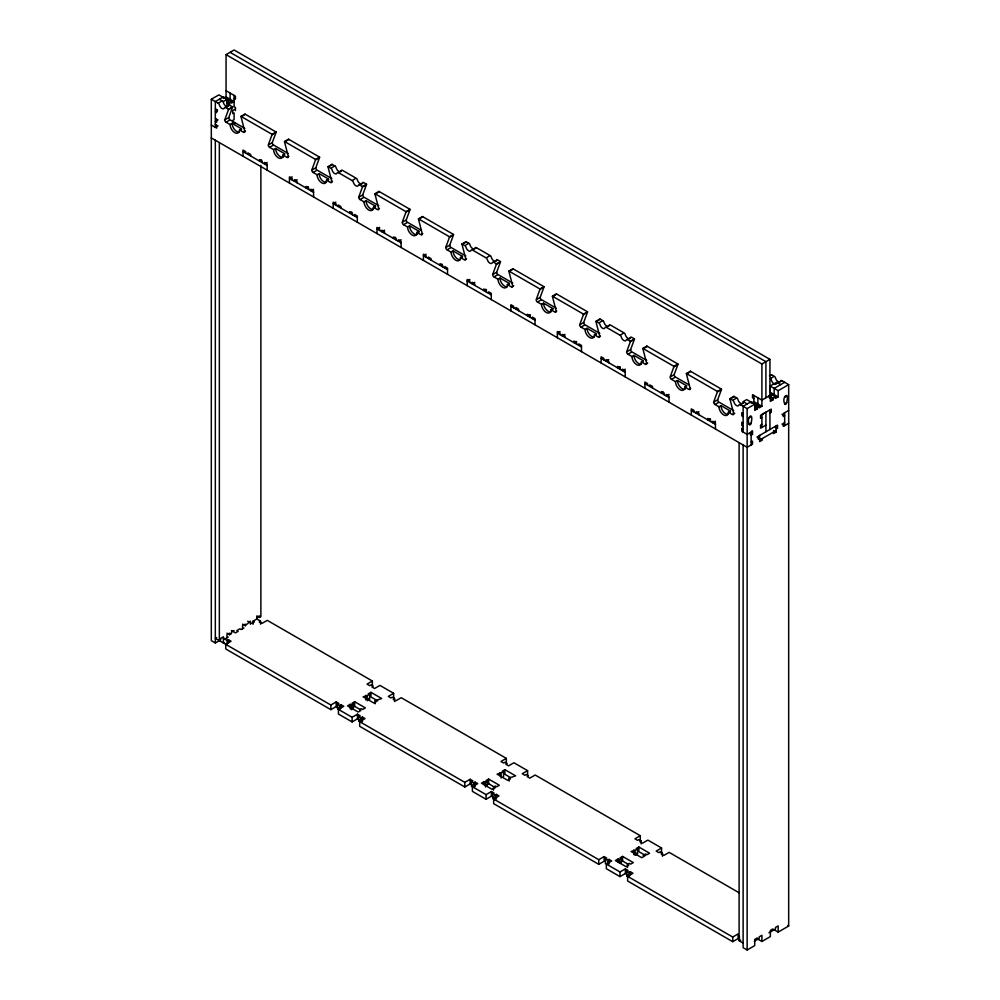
<?xml version="1.0" encoding="UTF-8"?>
<svg xmlns="http://www.w3.org/2000/svg" width="1000" height="1000" viewBox="0 0 1000 1000"><rect width="100%" height="100%" fill="white"/><g stroke="black" fill="none" stroke-linecap="round" stroke-linejoin="round"><path stroke-width="1.5" d="M765.913 431.8L765.913 412.212L761.9 414.525L761.9 427.425M765.913 397.775L765.913 361.675L769.938 359.363L769.938 395.45M769.938 429.487L769.938 409.888M217.338 110.538L217.512 109.887M219.163 102.625L222.175 100.887A1.9 1.087 60 0 1 223.25 102.125L223.812 103.675A3.787 2.188 60 0 0 228.113 106.163L228.675 105.262A1.9 1.087 60 0 1 229.75 105.262L232.575 106.888L228.562 109.213A1.9 1.1 60 0 1 228.5 109.625L224.725 119.887A1.9 1.087 60 0 0 226.062 122.212L230.087 124.525A6.625 3.825 60 0 0 234.775 132.65A6.625 3.825 60 0 0 239.462 129.938L241.475 128.787L232.1 123.375L230.087 124.525M225.225 119.6L228.75 117.562L232.525 107.3A1.9 1.1 60 0 0 232.575 106.888M239.462 129.938L243.487 132.262A1.9 1.1 60 0 0 244.825 131.488L241.05 116.862A1.9 1.1 60 0 1 240.987 116.388L245.012 114.075L276.087 132.012L272.075 134.338A1.887 1.087 60 0 1 272.013 134.738L268.238 145.013A1.9 1.087 60 0 0 269.587 147.338L273.6 149.65A6.625 3.825 60 0 0 278.288 157.775A6.625 3.825 60 0 0 282.975 155.062L284.988 153.9L275.613 148.488L273.6 149.65M268.75 144.725L272.262 142.688L276.038 132.425M282.975 155.062L287 157.387A1.9 1.087 60 0 0 288.337 156.613L284.562 141.988A1.9 1.1 60 0 1 284.513 141.512L288.525 139.188L319.6 157.137L315.587 159.45A1.887 1.087 60 0 1 315.525 159.863L311.762 170.138A1.9 1.087 60 0 0 313.1 172.45L317.113 174.775A6.625 3.825 60 0 0 321.8 182.9A6.625 3.825 60 0 0 326.488 180.188L328.5 179.025L319.125 173.612L317.113 174.775M312.262 169.85L315.775 167.812L319.55 157.55A1.887 1.087 60 0 0 319.6 157.137M362.075 183.5L362.638 182.6A1.9 1.087 60 0 1 363.713 182.6L366.538 184.225L362.512 186.55A1.9 1.1 60 0 1 362.463 186.962L358.688 197.225A1.9 1.1 60 0 0 360.025 199.55L364.05 201.875A6.625 3.825 60 0 0 368.738 209.988A6.625 3.825 60 0 0 373.425 207.288L375.438 206.125L366.05 200.712L364.05 201.875M359.188 196.938L362.7 194.913L366.475 184.638A1.9 1.1 60 0 0 366.538 184.225M373.425 207.288L377.438 209.6A1.9 1.087 60 0 0 378.775 208.825L375.012 194.2A1.9 1.1 60 0 1 374.95 193.725L378.975 191.412L410.05 209.35L406.025 211.675A1.9 1.1 60 0 1 405.975 212.087L402.2 222.35A1.9 1.1 60 0 0 403.537 224.675L407.562 226.988A6.625 3.825 60 0 0 412.25 235.113A6.625 3.825 60 0 0 416.938 232.4L418.95 231.25L409.562 225.837L407.562 226.988M402.7 222.062L406.225 220.037L409.988 209.762A1.9 1.1 60 0 0 410.05 209.35M416.938 232.4L420.95 234.725A1.9 1.1 60 0 0 422.3 233.95L418.525 219.325A1.9 1.1 60 0 1 418.462 218.85L422.488 216.537L453.562 234.475L449.538 236.8A1.887 1.087 60 0 1 449.487 237.2L445.712 247.475A1.9 1.087 60 0 0 447.05 249.8L451.075 252.113A6.625 3.825 60 0 0 455.763 260.238A6.625 3.825 60 0 0 460.45 257.525L462.463 256.363L453.088 250.95L451.075 252.113M446.213 247.188L449.738 245.15L453.512 234.887A1.887 1.087 60 0 0 453.562 234.475M460.45 257.525L464.475 259.85A1.9 1.1 60 0 0 465.812 259.075L462.038 244.45A1.9 1.1 60 0 1 461.975 243.975L466 241.65L468.825 243.287A1.9 1.087 60 0 1 469.9 244.525L470.462 246.075A3.787 2.188 60 0 0 474.762 248.562L475.325 247.662A1.9 1.087 60 0 1 476.4 247.662L490.087 255.562A1.9 1.087 60 0 1 491.163 256.8L491.725 258.363A3.787 2.188 60 0 0 496.025 260.837L496.587 259.938A1.9 1.087 60 0 1 497.663 259.938L500.487 261.575L496.475 263.888A1.9 1.1 60 0 1 496.413 264.3L492.65 274.575A1.9 1.1 60 0 0 493.988 276.887L498 279.212A6.625 3.825 60 0 0 502.688 287.325A6.625 3.825 60 0 0 507.375 284.625L509.387 283.463L500.012 278.05L498 279.212M493.15 274.275L496.662 272.25L500.438 261.975A1.9 1.1 60 0 0 500.487 261.575M507.375 284.625L511.4 286.938A1.9 1.087 60 0 0 512.737 286.175L508.963 271.55A1.9 1.087 60 0 1 508.913 271.075L512.925 268.75L544.012 286.688L539.987 289.012A1.9 1.1 60 0 1 539.938 289.425L536.163 299.688A1.9 1.1 60 0 0 537.5 302.013L541.512 304.337A6.625 3.825 60 0 0 546.2 312.45A6.625 3.825 60 0 0 550.9 309.75L552.9 308.587L543.525 303.175L541.512 304.337M536.663 299.4L540.175 297.375L543.95 287.1A1.9 1.1 60 0 0 544.012 286.688M550.9 309.75L554.913 312.062A1.9 1.1 60 0 0 556.25 311.288L552.475 296.663A1.9 1.087 60 0 1 552.425 296.188L556.438 293.875L587.525 311.812L583.5 314.137A1.9 1.1 60 0 1 583.45 314.55L579.675 324.812A1.9 1.1 60 0 0 581.013 327.137L585.025 329.45A6.625 3.825 60 0 0 589.725 337.575A6.625 3.825 60 0 0 594.412 334.862L596.413 333.713L587.038 328.3L585.025 329.45M580.175 324.525L583.688 322.5L587.463 312.225A1.9 1.1 60 0 0 587.525 311.812M629.388 338.512A3.787 2.188 60 0 0 630.363 337.575A1.9 1.1 60 0 1 631.625 337.275L634.45 338.913L630.438 341.225A1.9 1.1 60 0 1 630.375 341.637L626.6 351.912A1.9 1.1 60 0 0 627.938 354.225L631.962 356.55A6.625 3.825 60 0 0 636.65 364.675A6.625 3.825 60 0 0 641.338 361.962L643.35 360.8L633.975 355.387L631.962 356.55M627.1 351.625L630.625 349.588L634.4 339.325A1.9 1.1 60 0 0 634.45 338.913M641.338 361.962L645.362 364.288A1.9 1.1 60 0 0 646.7 363.512L642.925 348.888A1.9 1.087 60 0 1 642.862 348.413L646.888 346.087L677.962 364.038L673.95 366.35A1.9 1.1 60 0 1 673.888 366.763L670.113 377.038A1.9 1.1 60 0 0 671.462 379.35L675.475 381.675A6.625 3.825 60 0 0 680.163 389.787A6.625 3.825 60 0 0 684.85 387.088L686.862 385.925L677.487 380.513L675.475 381.675M670.625 376.737L674.137 374.712L677.913 364.438A1.9 1.1 60 0 0 677.962 364.038M684.85 387.088L688.875 389.4A1.9 1.1 60 0 0 690.212 388.638L686.438 374.012A1.9 1.087 60 0 1 686.388 373.537L690.4 371.213L721.475 389.15L717.463 391.475A1.9 1.1 60 0 1 717.4 391.887L713.625 402.15A1.9 1.1 60 0 0 714.975 404.475L718.988 406.8A6.625 3.825 60 0 0 723.675 414.913A6.625 3.825 60 0 0 728.363 412.212L730.375 411.05L721 405.637L718.988 406.8M714.137 401.863L717.65 399.837L721.425 389.562A1.9 1.1 60 0 0 721.475 389.15M776.188 383.9L776.75 383A1.9 1.1 60 0 1 777.825 383M780.2 381.575L780.775 380.675A1.9 1.1 60 0 1 781.85 380.675L788.675 384.637L788.675 410.412M223.388 96.925L231.425 101.562L231.425 103.112L234.1 101.562L226.062 96.925L226.062 54.638L234.1 50L769.938 359.363M219.137 640.763L215.325 642.962L211.312 640.638L211.312 99.25L218.9 94.875L226.938 99.513L226.938 105.7L229.613 104.15L229.613 102.6L226.938 101.062M222.925 97.188L215.325 101.575L215.325 127.35L218.012 125.8M223.388 98.462L226.062 96.925M226.938 99.513L223.4 101.55L219.35 99.25M227.4 100.787L230.087 99.237L230.087 93.05M229.613 102.6L231.425 101.562M217.338 110.725L215.325 111.888L216.663 112.662L216.663 109.562L215.325 108.787M218.15 103.2A1.9 1.087 60 0 1 219.225 104.45L219.8 106A3.787 2.188 60 0 0 224.088 108.475L224.662 107.575A1.9 1.087 60 0 1 225.738 107.575L228.75 105.838M228.5 109.625L231.513 107.875M235.438 109.038L232.763 110.588L232.763 113.675L234.1 112.9L234.1 119.612L232.763 120.375M218.012 119.875L215.325 121.425L216.663 122.2L216.663 119.1L215.325 118.325M226.062 122.212L229.587 120.175M242.05 116.287L244.062 115.125M243.988 131.975L245.487 131.1M272.013 134.738L275.025 133M269.587 147.338L273.1 145.3M285.562 141.412L288.587 139.662A1.9 1.1 60 0 1 288.525 139.188M261.55 159.963L259.538 161.125L259.538 159.575L262.213 161.125L262.213 162.675M267.125 162.413L264.45 163.962L264.45 162.413L267.125 163.962L267.125 170.15M287.5 157.1L288.837 156.325M315.525 159.863L318.538 158.125M292.137 176.85L289.462 178.388L313.575 192.312M297.038 179.688L294.363 181.238L294.363 179.688L297.038 181.238L297.038 182.775M313.1 172.45L316.613 170.425M326.488 180.188L330.513 182.512A1.9 1.1 60 0 0 331.85 181.737L328.075 167.113A1.9 1.1 60 0 1 328.025 166.637L332.038 164.312L334.862 165.95A1.9 1.087 60 0 1 335.938 167.188L336.5 168.738A3.787 2.188 60 0 0 339.45 171.55M329.087 166.525L332.1 164.788A1.9 1.1 60 0 1 332.038 164.312M331.85 167.688L334.862 165.95M328.025 166.637L330.85 168.263A1.9 1.087 60 0 1 331.925 169.513L332.488 171.062A3.787 2.188 60 0 0 336.788 173.538L337.35 172.638A1.9 1.087 60 0 1 338.425 172.638L341.438 170.9M313.562 189.225L310.887 190.775L310.887 189.225L313.562 190.775L313.562 196.962M331.012 182.213L332.525 181.35M338.425 172.638L352.113 180.538L355.125 178.8M352.113 180.538A1.9 1.087 60 0 1 353.188 181.788L353.75 183.337A3.787 2.188 60 0 0 358.05 185.825L358.612 184.925A1.9 1.087 60 0 1 359.688 184.913L362.7 183.175M335.887 202.113L333.212 203.663L357.325 217.587M362.463 186.962L365.475 185.225M360.025 199.55L363.537 197.525M376.012 193.625L379.025 191.887A1.9 1.1 60 0 1 378.975 191.412M351.737 212.037L349.738 213.2L349.738 211.65L352.413 213.2L352.413 214.75M377.938 209.312L379.45 208.438M379.663 227.375L376.987 228.925L401.1 242.838M405.975 212.087L408.988 210.338M384.562 230.212L381.887 231.762L381.887 230.212L384.562 231.762L384.562 233.312M403.537 224.675L407.062 222.638M419.525 218.75L422.537 217.013A1.9 1.1 60 0 1 422.488 216.537M395.5 237.3L393.488 238.463L393.488 236.912L396.175 238.463L396.175 240.012M401.087 239.75L398.4 241.3L398.4 239.75L401.087 241.3L401.087 247.488M421.463 234.438L422.8 233.663M449.487 237.2L452.5 235.463M426.1 254.188L423.425 255.725L447.537 269.65M447.05 249.8L450.575 247.763M464.05 243.287L466.05 242.125A1.9 1.1 60 0 1 466 241.65M465.812 245.025L468.825 243.287M441.938 264.113L439.938 265.275L439.938 263.725L442.612 265.275L442.612 266.825M473.387 249.4L476.4 247.662M464.975 259.562L466.475 258.688M487.075 257.3L490.087 255.562M461.975 243.975L464.8 245.6A1.9 1.087 60 0 1 465.875 246.85L466.45 248.4A3.787 2.188 60 0 0 470.737 250.888L471.312 249.988A1.9 1.087 60 0 1 472.388 249.975L486.075 257.887A1.9 1.087 60 0 1 487.15 259.125L487.713 260.675A3.787 2.188 60 0 0 492.013 263.163L492.575 262.262A1.9 1.087 60 0 1 493.65 262.262L496.662 260.512M469.862 279.45L467.175 281L491.287 294.913M496.413 264.3L499.438 262.562M474.762 282.288L472.088 283.837L472.088 282.288L474.762 283.837L474.762 285.387M493.988 276.887L497.5 274.862M509.975 270.963L512.987 269.225A1.9 1.087 60 0 1 512.925 268.75M485.7 289.375L483.688 290.538L483.688 288.988L486.375 290.538L486.375 292.087M511.9 286.65L513.737 285.587M539.938 289.425L542.95 287.688M537.5 302.013L541.013 299.988M553.488 296.087L555.487 294.925M555.413 311.775L556.75 311M583.45 314.55L586.462 312.8M560.062 331.525L557.375 333.075L581.487 346.987M564.963 334.363L562.275 335.913L562.275 334.363L564.963 335.913L564.963 337.463M581.013 327.137L584.525 325.1M594.412 334.862L598.425 337.188A1.9 1.1 60 0 0 599.763 336.413L595.988 321.788A1.9 1.1 60 0 1 595.938 321.312L599.963 319L602.788 320.625A1.9 1.1 60 0 1 604.05 322.388A3.787 2.188 60 0 0 606.175 325.637A3.787 2.188 60 0 0 608.725 325.9M598 320.625L599.012 320.05M599.763 322.362L602.788 320.625M575.9 341.45L573.888 342.612L573.888 341.062L576.575 342.612L576.575 344.162M595.938 321.312L598.763 322.95A1.9 1.1 60 0 1 600.025 324.7A3.787 2.188 60 0 0 602.55 328.225A3.787 2.188 60 0 0 605.075 327.625A1.9 1.1 60 0 1 606.337 327.325L609.35 325.575M598.925 336.9L600.438 336.025M606.337 327.325L620.025 335.225L623.038 333.488M620.025 335.225A1.9 1.1 60 0 1 621.287 336.987A3.787 2.188 60 0 0 623.812 340.5A3.787 2.188 60 0 0 626.337 339.9A1.9 1.1 60 0 1 627.612 339.6L630.625 337.863M630.375 341.637L633.387 339.9M608.725 359.625L606.038 361.175L606.038 359.625L608.725 361.175L608.725 362.725M627.938 354.225L631.462 352.2M643.925 348.3L646.938 346.562M625.237 369.175L622.562 370.712L622.562 369.175L625.237 370.712L625.237 376.9M645.863 363.988L647.7 362.925M673.888 366.763L676.9 365.025M216.663 637.55L215.325 638.325L330.85 705.013L336.2 701.925L338.888 703.462L337.55 704.237L337.55 708.875L338.888 708.112L336.2 706.562L330.85 709.65L225.738 648.962L225.738 644.325L231.088 641.237L228.412 639.688L227.075 640.462L223.363 638.325L225.6 638.575L228.275 637.025M234.1 630.575L231.425 632.125L231.425 633.663L229.613 634.712L226.938 633.162M256.85 617.438L259.538 615.887L259.538 617.438L260.875 616.663L260.875 165.425M671.462 379.35L674.975 377.325M242.562 624.138L245.25 625.688L250.387 621.175L250.387 624.275M253.062 624.275L253.062 621.175L256.85 618.987L260.562 621.125L260.562 624.212M243.912 628.013L241.225 629.55L239.887 628.775L236.788 630.575L238.125 631.35L235.438 632.9L231.425 630.575M687.438 373.425L690.462 371.688A1.9 1.087 60 0 1 690.4 371.213M260.562 621.125L259.225 621.9L261.9 623.45L267.262 620.35L372.375 681.038L372.375 685.675M224.288 642.425L223.363 642.962L223.363 636.775L220.688 638.325L220.688 639.862L219.35 640.638L219.35 142.562M669 394.438L666.325 395.975L666.325 394.438L669 395.975L669 402.163M689.375 389.113L690.713 388.338M743.125 432.075L743.125 406.287L751.188 401.637L759.225 406.275L759.225 407.825L761.9 406.275L761.9 364L765.913 361.675L230.087 52.325M717.4 391.887L720.413 390.15M698.913 411.7L696.237 413.25L696.237 411.7L698.913 413.25L698.913 414.8M714.975 404.475L718.487 402.45M728.363 412.212L732.387 414.525A1.9 1.1 60 0 0 733.725 413.75L729.95 399.125A1.9 1.1 60 0 1 729.9 398.65L733.913 396.337L736.737 397.962A1.9 1.1 60 0 1 737.812 399.212L738.375 400.763A3.787 2.188 60 0 0 741.325 403.562M769.438 375.825L771.438 374.663L774.262 376.3A1.9 1.1 60 0 1 775.337 377.537L775.913 379.087A3.787 2.188 60 0 0 779.6 381.9M730.962 398.55L733.975 396.812A1.9 1.1 60 0 1 733.913 396.337M733.725 399.7L736.737 397.962M773.263 376.875L770.25 378.625A1.9 1.1 60 0 1 771.325 379.862L771.888 381.413A3.787 2.188 60 0 0 775.588 384.225M770.138 386.05L778.175 390.7L778.175 396.887L770.138 392.238L770.138 386.05L776.65 382.287L780.675 384.613M729.9 398.65L732.725 400.288A1.9 1.1 60 0 1 733.8 401.525L734.362 403.075A3.787 2.188 60 0 0 738.662 405.562L739.225 404.663A1.9 1.1 60 0 1 740.3 404.663L743.312 402.925M778.838 382.413L781.85 380.675M715.438 421.25L712.763 422.788L712.763 421.25L715.438 422.788L715.438 428.975M784.675 382.3L774.163 388.375L774.163 394.562M732.887 414.237L734.725 413.175M740.3 404.663L747.138 408.612L754.737 404.225L754.737 410.412L757.412 408.875L757.412 407.325L754.737 405.775M778.175 396.887L775.5 398.425L775.5 396.887L771.475 394.562L761.9 400.087L752.525 394.675L752.525 397.775L753.863 398.55M778.175 390.7L788.675 384.637M755.2 405.513L757.875 403.963L757.875 397.775M757.412 407.325L759.225 406.275M769.025 395.975L773.037 398.3L775.5 396.887M773.037 398.3L773.037 399.85L770.362 401.388L770.362 395.213M749.15 417.762L751.162 416.6M784.675 397.262L786.675 396.1M749.15 424.212L751.162 423.05C754.087 410.425 745.9 417.262 749.15 424.212A1.425 0.825 -60 0 0 750.163 424.787A1.425 0.825 -60 0 0 751.162 423.05M784.675 403.7L786.675 402.537C789.712 389.85 781.325 396.825 784.65 403.713A1.425 0.825 -60 0 0 785.65 404.3A1.425 0.825 -60 0 0 786.663 402.55M761.9 417.625L760.562 418.4L760.562 415.3L771.275 409.113L771.275 412.212L769.938 412.987M761.9 424.325L760.562 425.1L760.562 428.188L765.913 425.1M750.163 434.588L751.162 435.163L752.5 434.387L752.5 431.3L747.138 434.387L741.787 431.3L741.787 428.2L743.125 428.975M751.162 441.863L752.5 441.1L752.5 444.188L747.138 447.287L211.312 137.925M784.65 422.537L783.312 423.312L783.312 426.4L788.688 423.3L788.688 410.4L783.312 413.512L783.312 416.6L784.65 415.825L781.975 414.288M776.175 428.975L777.513 428.2L777.513 425.1L758.312 436.188L758.312 439.288L759.65 438.512L756.975 436.962M759.65 440.062L776.175 430.525M776.175 425.875L776.175 432.062L773.5 433.612L773.5 432.062M372.375 681.038L367.013 684.125L369.7 685.675L371.037 684.9L373.25 686.188L371.912 686.963L374.588 688.5L379.95 685.413L393.638 693.312L393.638 697.95M337.55 704.237L339.762 705.525L341.1 704.75L343.787 706.3L338.425 709.388L338.425 714.025L352.113 721.925L357.475 718.838L360.15 720.387L358.812 721.162L358.812 716.513L360.15 715.75L357.475 714.2L352.113 717.288L338.425 709.388M351.525 705.088L350.175 704.312L347.5 705.863L358.212 712.05L360.9 710.5L359.562 709.725L361.362 708.688L362.7 709.463L365.387 707.913L354.663 701.725L351.987 703.275L353.325 704.05L353.325 708.688L351.525 709.725L351.525 705.088L353.325 704.05M367.15 700.713L369.6 699.287L369.6 694.65L363.125 696.838L373.85 703.025L376.525 701.475L375.188 700.713L375.188 703.8M375.188 700.713L381.662 698.512L370.95 692.325L368.263 693.875L369.6 694.65M360.025 709.463L354.663 706.363L351.987 707.913L353.325 708.688M393.638 693.312L388.275 696.413L390.962 697.95L392.3 697.188L394.525 698.462L394.525 701.562M358.812 716.513L361.025 717.8L362.375 717.025L365.05 718.575L359.688 721.663L359.688 726.312L464.8 786.988L470.163 783.9L472.837 785.45L471.5 786.225L471.5 781.575L472.837 780.812L470.163 779.262L464.8 782.35L358.812 721.162M394.525 698.462L393.175 699.237L395.863 700.788L401.213 697.688L506.337 758.375L506.337 763.012M506.337 758.375L500.975 761.475L503.65 763.012L504.988 762.25L507.212 763.525L505.875 764.3L508.55 765.85L513.913 762.75L527.6 770.65L527.6 775.3M471.5 781.575L473.725 782.862L475.062 782.087L477.738 783.637L472.388 786.725L472.388 791.363L486.075 799.275L491.425 796.175L494.113 797.725L492.762 798.5L492.762 793.863L494.113 793.088L491.425 791.538L486.075 794.625L471.5 786.225M495.325 787.575L488.625 783.713L485.95 785.25L487.287 786.025L487.287 781.388L485.475 782.425L484.137 781.663L481.463 783.2L492.175 789.388L494.85 787.837L493.512 787.075L493.512 790.163M493.512 787.075L495.325 786.025L496.662 786.8L499.338 785.25L488.625 779.062L485.95 780.612L487.287 781.388M503.562 776.625L503.562 771.988L497.088 774.175L507.8 780.362L510.487 778.825L509.15 778.05L509.15 781.137M509.15 778.05L515.612 775.85L504.9 769.663L502.225 771.213L503.562 771.988M527.6 770.65L522.238 773.75L524.913 775.3L526.263 774.525L528.475 775.8L527.137 776.575L529.812 778.125L535.175 775.025L640.288 835.713L640.288 840.362M492.762 793.863L494.988 795.138L496.325 794.362L499.012 795.913L493.65 799L493.65 803.65L598.763 864.338L604.125 861.237L604.125 856.6L606.8 858.15L605.462 858.925L605.462 863.562M492.762 798.5L598.763 859.688L604.125 856.6M640.288 835.713L634.938 838.812L637.612 840.362L638.95 839.587L641.175 840.863L641.175 843.962M605.462 858.925L607.675 860.2L609.025 859.425L611.7 860.975L606.337 864.062L606.337 868.713L620.025 876.612L625.388 873.512L628.062 875.062L626.725 875.837L626.725 871.2L628.062 870.425L625.388 868.875L620.025 871.975L606.337 864.062M641.175 840.863L639.825 841.637L642.513 843.188L647.862 840.088L661.55 848L661.55 852.638M627.938 864.137L622.587 861.05L619.9 862.6L621.237 863.363L621.237 858.725L619.438 859.775L618.1 859L615.413 860.537L626.138 866.725L628.812 865.188L627.475 864.412L627.475 867.5M627.475 864.412L629.275 863.363L630.625 864.137L633.3 862.6L622.587 856.413L619.9 857.95L621.237 858.725M637.525 849.325L631.05 851.525L641.762 857.712L644.438 856.162L643.1 855.387L645.562 853.975L646.9 854.737L649.575 853.2L638.862 847.013L636.175 848.55L637.525 849.325L637.525 853.975L635.062 855.387M661.55 848L656.2 851.087L658.875 852.638L660.212 851.862L662.438 853.15L662.438 856.237M626.725 871.2L628.95 872.475L630.288 871.7L632.962 873.25L627.612 876.35L627.612 880.987L732.725 941.675L738.075 938.575L738.075 933.938L732.725 937.038L626.725 875.837M662.438 853.15L661.1 853.913L663.775 855.462L669.137 852.375L739.212 892.825M740.763 940.125L739.425 940.9L739.425 936.263M754.3 941.225L759.225 938.388L759.225 936.838L761.9 935.3L761.9 941.475L757.875 939.163M768.95 932.775L775.5 928.988L775.5 927.438L778.175 925.9L778.175 932.087L774.163 929.762M743.125 444.963L743.125 947.675L747.138 950L754.737 945.612L754.737 939.425L757.412 937.887L757.412 939.425M761.9 941.475L770.362 936.6L770.362 930.413L773.037 928.863L773.037 930.413M778.175 932.087L788.675 926.025L788.675 423.312M226.062 54.638L761.9 364M769.025 397.525L773.037 399.85M226.062 90.738L235.438 96.15L235.438 99.237L234.1 98.462M753.863 401.637L761.9 406.275M754.737 404.225L746.7 399.588L743.162 401.625L747.188 403.95M226.938 102.6L229.613 104.15M754.737 407.325L757.412 408.875M782.025 424.087L784.675 425.613L784.675 412.725M211.312 99.25L218.15 103.2M225.738 107.575L228.562 109.213M240.987 116.388L272.075 134.338M284.513 141.512L315.587 159.45M359.688 184.913L362.512 186.55M374.95 193.725L406.025 211.675M418.462 218.85L449.538 236.8M493.65 262.262L496.475 263.888M508.913 271.075L539.987 289.012M552.425 296.188L583.5 314.137M627.612 339.6L630.438 341.225M642.862 348.413L673.95 366.35M686.388 373.537L717.463 391.475M774.837 426.65L777.513 428.2M773.5 430.525L776.175 432.062M743.125 413.512L741.787 412.738L741.787 415.825L743.125 416.6M244.825 128.4L230.087 119.887A1.9 1.087 60 0 1 228.75 117.562M288.337 153.525L273.6 145.013A1.9 1.087 60 0 1 272.262 142.688M331.85 178.637L317.113 170.138A1.9 1.087 60 0 1 315.775 167.812M378.775 205.738L364.05 197.225A1.9 1.1 60 0 1 362.7 194.913M420.95 230.087L407.562 222.35A1.9 1.1 60 0 1 406.225 220.037M465.812 255.987L451.075 247.475A1.9 1.087 60 0 1 449.738 245.15M512.737 283.075L498 274.575A1.9 1.1 60 0 1 496.662 272.25M556.25 308.2L541.512 299.688A1.9 1.1 60 0 1 540.175 297.375M599.763 333.325L585.025 324.812A1.9 1.1 60 0 1 583.688 322.5M646.7 360.412L631.962 351.912A1.9 1.1 60 0 1 630.625 349.588M688.875 384.762L675.475 377.038A1.9 1.1 60 0 1 674.137 374.712M733.725 410.662L718.988 402.15A1.9 1.1 60 0 1 717.65 399.837M232.763 121.925L235.438 123.475M743.125 423.05L741.787 422.275L741.787 425.375L743.125 426.138M751.838 430.913L752.5 431.3M215.325 124.262L216.663 125.037L216.663 128.125L211.312 125.037M750.263 433.1L752.5 434.387M243.025 151.575L267.137 165.5M510.938 306.262L535.05 320.175M601.125 358.338L625.237 372.262M644.9 383.6L669.013 397.525M691.338 410.412L715.45 424.338M259.538 617.438L256.85 615.887L256.85 618.987M787.663 925.45L788.675 926.025M253.062 621.175L254.4 621.95L251.725 623.5L247.7 621.175M377.638 700.837L370.95 696.975L370.95 692.325M510.262 777.4L504.9 774.312L504.9 769.663M645.562 855.512L638.862 851.65L638.862 847.013M368.263 698.512L369.6 699.287M636.175 853.2L637.525 853.975M743.125 943.037L739.1 940.725L739.1 442.638M771.475 394.562L771.475 396.112M762.337 438.512L762.337 440.062L759.65 441.6L759.65 435.412M753.863 395.45L753.863 402.675M751.188 401.637L751.188 403.188M751.162 432.075L751.162 444.963M747.138 408.612L747.138 950M732.725 937.038L732.725 941.675M710.525 421.5L710.525 419.95L707.85 418.413L707.85 419.95L709.862 418.8A1.425 0.825 0 0 0 710.588 419.012M694 411.962L694 410.412L691.325 408.875L691.325 415.062M664.087 394.688L664.087 393.15L661.413 391.6L661.413 393.15L663.425 391.987L663.425 393.137M652.475 387.987L652.475 386.438L649.8 384.9L649.8 386.438M647.562 385.15L647.562 383.6L644.887 382.062L644.887 388.25M635.062 850.75L635.062 853.838M633.725 849.975L633.725 854.613M630.288 871.7L630.288 874.8M628.95 872.475L628.95 877.125M625.388 868.875L625.388 873.512M622.587 856.413L622.587 861.05M620.325 369.425L620.325 367.875L617.65 366.337L617.65 367.875L619.663 366.725A1.425 0.825 0 0 0 620.375 366.938M620.025 871.975L620.025 876.612M619.438 859.775L619.438 862.862M618.1 859L618.1 862.087M609.025 859.425L609.025 864.062M607.675 860.2L607.675 863.3M603.812 359.888L603.812 358.338L601.125 356.8L601.125 362.987M598.763 859.688L598.763 864.338M581.487 351.637L581.487 345.45L578.8 343.9L578.8 345.45M560.05 334.625L560.05 333.075L557.375 331.525L557.375 337.713M535.037 324.825L535.037 318.637L532.362 317.087L532.362 318.637M530.125 317.35L530.125 315.8L527.45 314.262L527.45 315.8L529.462 314.65A1.425 0.825 0 0 0 530.475 314.875M518.525 310.65L518.525 309.1L515.837 307.55L515.837 309.1M513.612 307.812L513.612 306.262L510.925 304.725L510.925 310.9M501.112 773.413L501.112 778.05M499.762 772.638L499.762 775.725M496.325 794.362L496.325 799M494.988 795.138L494.988 799.775M491.425 791.538L491.425 796.175M491.287 299.562L491.287 293.375L488.6 291.825L488.6 293.375M488.625 779.062L488.625 783.713M486.075 794.625L486.075 799.275M485.475 782.425L485.475 787.075M484.137 781.663L484.137 784.75M475.062 782.087L475.062 786.725M473.725 782.862L473.725 785.95M470.163 779.262L470.163 783.9M469.85 282.55L469.85 281L467.175 279.45L467.175 285.637M464.8 782.35L464.8 786.988M447.525 274.3L447.525 268.113L444.85 266.562L444.85 268.113M431 260.125L431 258.575L428.325 257.025L428.325 258.575M426.087 257.288L426.087 255.738L423.413 254.188L423.413 260.375M379.65 230.475L379.65 228.925L376.975 227.375L376.975 233.562M367.15 696.062L367.15 699.163M365.812 695.288L365.812 699.938M362.375 717.025L362.375 721.663M361.025 717.8L361.025 720.888M357.475 714.2L357.475 718.838M357.325 222.225L357.325 216.038L354.65 214.488L354.65 216.038M354.663 701.725L354.663 706.363M352.113 717.288L352.113 721.925M350.175 704.312L350.175 708.962M341.1 704.75L341.1 707.837M340.8 208.05L340.8 206.5L338.125 204.95L338.125 206.5M339.762 705.525L339.762 710.163M336.2 701.925L336.2 706.562M335.887 205.212L335.887 203.663L333.212 202.113L333.212 208.3M330.85 705.013L330.85 709.65M308.65 189.488L308.65 187.938L305.975 186.388L305.975 187.938L307.987 186.775A1.425 0.825 0 0 0 308.438 186.938M292.137 179.938L292.137 178.4L289.45 176.85L289.45 183.038M250.6 155.963L250.6 154.425L247.925 152.875L247.925 154.425M245.688 153.138L245.688 151.588L243.012 150.037L243.012 156.225M245.25 625.688L245.25 624.138L242.562 625.688L242.562 628.775M235.438 110.588L235.438 107.487L234.1 106.713L234.1 95.375M229.613 634.712L229.613 633.162L226.938 634.712L226.938 637.8M228.412 639.688L228.412 642.775M227.075 640.462L227.075 645.1M215.325 140.238L215.325 642.962M486.425 289.6A1.425 0.825 0 0 1 485.913 289.475M576.625 341.675A1.425 0.825 0 0 1 576.112 341.55M771.5 375.138A1.9 1.1 60 0 1 771.438 374.663M460.337 259.675A6.625 3.825 60 0 1 455.538 257.137A6.625 3.825 60 0 1 453.088 250.95M462.463 256.363A6.625 3.825 60 0 1 462.4 257.225M417.438 234.35A6.625 3.825 60 0 1 412.375 232.413A6.625 3.825 60 0 1 409.562 225.837M418.95 231.25A6.625 3.825 60 0 1 418.688 232.862M373.312 209.425A6.625 3.825 60 0 1 368.512 206.887A6.625 3.825 60 0 1 366.05 200.712M375.438 206.125A6.625 3.825 60 0 1 375.175 207.738M361.463 183.825A3.787 2.188 60 0 1 357.775 181.012L357.2 179.462A1.9 1.087 60 0 0 356.125 178.225L342.438 170.325A1.9 1.087 60 0 0 341.375 170.325L340.8 171.225A3.787 2.188 60 0 1 340.2 171.55M326.375 182.338A6.625 3.825 60 0 1 321.587 179.8A6.625 3.825 60 0 1 319.125 173.612M328.5 179.025A6.625 3.825 60 0 1 328.25 180.637M283.475 157.012A6.625 3.825 60 0 1 278.412 155.075A6.625 3.825 60 0 1 275.613 148.488M276.087 132.012A1.887 1.087 60 0 1 276.038 132.425M245.062 114.537A1.9 1.1 60 0 1 245.012 114.075M239.35 132.088A6.625 3.825 60 0 1 234.55 129.55A6.625 3.825 60 0 1 232.1 123.375M241.475 128.787A6.625 3.825 60 0 1 241.412 129.637M744.312 402.337A1.9 1.1 60 0 0 743.238 402.337L742.675 403.237A3.787 2.188 60 0 1 742.075 403.575M646.912 346.438A1.9 1.087 60 0 1 646.888 346.087M628.625 338.5A3.787 2.188 60 0 1 625.312 334.663A1.9 1.1 60 0 0 624.05 332.9L610.363 325A1.9 1.1 60 0 0 609.1 325.3M600.013 319.475A1.9 1.1 60 0 1 599.963 319M556.5 294.35A1.9 1.087 60 0 1 556.438 293.875M728.25 414.35A6.625 3.825 60 0 1 723.45 411.812A6.625 3.825 60 0 1 721 405.637M730.375 411.05A6.625 3.825 60 0 1 730.125 412.663M685.35 389.038A6.625 3.825 60 0 1 680.288 387.088A6.625 3.825 60 0 1 677.487 380.513M641.225 364.113A6.625 3.825 60 0 1 636.425 361.575A6.625 3.825 60 0 1 633.975 355.387M643.35 360.8A6.625 3.825 60 0 1 643.288 361.662M594.288 337.013A6.625 3.825 60 0 1 589.5 334.475A6.625 3.825 60 0 1 587.038 328.3M596.413 333.713A6.625 3.825 60 0 1 596.35 334.562M551.388 311.7A6.625 3.825 60 0 1 546.337 309.75A6.625 3.825 60 0 1 543.525 303.175M552.9 308.587A6.625 3.825 60 0 1 552.837 309.438M507.262 286.775A6.625 3.825 60 0 1 502.475 284.225A6.625 3.825 60 0 1 500.012 278.05M509.387 283.463A6.625 3.825 60 0 1 509.325 284.312"/></g></svg>
